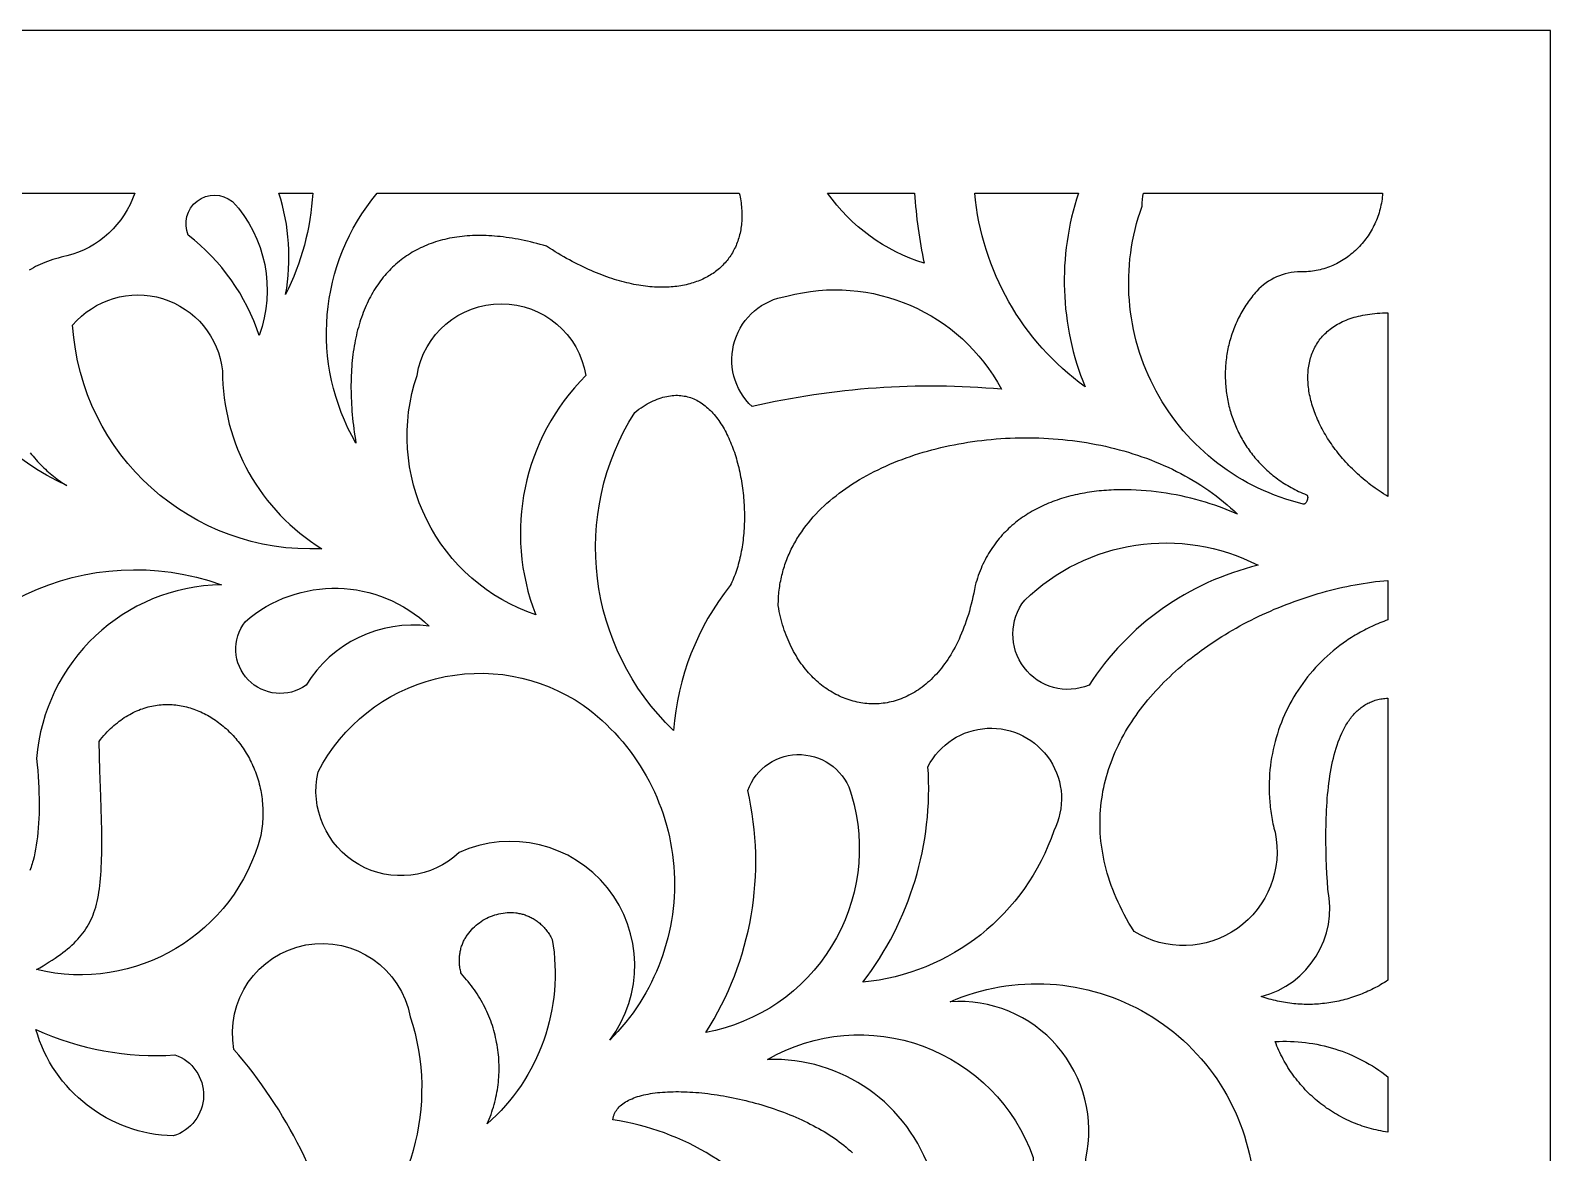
# Model space of a CAD drawing. Extents: x -400 to 400, y -1000 to 1000.
# Drawn here: x -67.2 to 400, y 655.1 to 1000 of the extents above; entities that cross this region are included whole.
import ezdxf

# ---------------------------------------------------------------- set-up
doc = ezdxf.new("R2010")
doc.units = 0
doc.layers.add('LAYER_1', color=18, linetype='CONTINUOUS')

msp = doc.modelspace()

# ---------------------------------------------------------------- linework, layer by layer
at = {"layer": 'LAYER_1'}
for points in [[(-400, -1000), (400, -1000), (400, 1000), (-400, 1000)], [(349.99, 856.78), (349.32, 857.19), (348.65, 857.61), (347.98, 858.04), (347.33, 858.47), (346.69, 858.91), (346.05, 859.36), (345.42, 859.82), (344.8, 860.28), (344.19, 860.75), (343.59, 861.22), (342.99, 861.7), (342.41, 862.19), (341.83, 862.68), (341.26, 863.18), (340.7, 863.68), (340.15, 864.19), (339.61, 864.71), (339.08, 865.22), (338.56, 865.75), (338.04, 866.28), (337.54, 866.81), (337.04, 867.34), (336.56, 867.88), (336.08, 868.43), (335.61, 868.98), (335.16, 869.53), (334.71, 870.08), (334.27, 870.64), (333.84, 871.2), (333.43, 871.77), (333.02, 872.34), (332.62, 872.91), (332.23, 873.48), (331.85, 874.05), (331.49, 874.63), (331.13, 875.2), (330.78, 875.78), (330.44, 876.36), (330.11, 876.95), (329.8, 877.53), (329.49, 878.11), (329.2, 878.7), (328.91, 879.29), (328.64, 879.87), (328.37, 880.46), (328.12, 881.05), (327.88, 881.63), (327.65, 882.22), (327.43, 882.8), (327.22, 883.39), (327.02, 883.97), (326.84, 884.56), (326.66, 885.14), (326.5, 885.72), (326.34, 886.3), (326.2, 886.88), (326.07, 887.46), (325.95, 888.03), (325.85, 888.6), (325.75, 889.17), (325.67, 889.74), (325.6, 890.31), (325.54, 890.87), (325.49, 891.43), (325.45, 891.98), (325.43, 892.54), (325.42, 893.09), (325.42, 893.63), (325.43, 894.17), (325.46, 894.71), (325.49, 895.25), (325.54, 895.77), (325.6, 896.3), (325.68, 896.82), (325.77, 897.34), (325.87, 897.85), (325.98, 898.35), (326.1, 898.85), (326.24, 899.34), (326.39, 899.83), (326.56, 900.32), (326.73, 900.79), (326.92, 901.26), (327.13, 901.73), (327.34, 902.18), (327.57, 902.63), (327.82, 903.08), (328.07, 903.51), (328.34, 903.94), (328.63, 904.37), (328.92, 904.78), (329.23, 905.19), (329.56, 905.59), (329.89, 905.98), (330.25, 906.36), (330.61, 906.73), (330.99, 907.1), (331.38, 907.45), (331.79, 907.8), (332.21, 908.14), (332.65, 908.47), (333.1, 908.79), (333.56, 909.1), (334.04, 909.4), (334.54, 909.69), (335.04, 909.97), (335.56, 910.24), (336.1, 910.5), (336.65, 910.74), (337.22, 910.98), (337.8, 911.21), (338.4, 911.42), (339.01, 911.63), (339.63, 911.82), (340.27, 912), (340.93, 912.17), (341.6, 912.32), (342.28, 912.47), (342.99, 912.6), (343.7, 912.72), (344.43, 912.83), (345.18, 912.92), (345.95, 913), (346.72, 913.07), (347.52, 913.12), (348.33, 913.16), (349.15, 913.19), (350, 913.2)], [(162.67, 823.21), (162.67, 823.82), (162.69, 824.42), (162.71, 825.02), (162.74, 825.62), (162.78, 826.21), (162.83, 826.8), (162.88, 827.39), (162.95, 827.97), (163.02, 828.55), (163.1, 829.13), (163.19, 829.71), (163.29, 830.28), (163.4, 830.85), (163.51, 831.42), (163.64, 831.98), (163.77, 832.54), (163.91, 833.09), (164.06, 833.65), (164.21, 834.2), (164.37, 834.74), (164.55, 835.29), (164.72, 835.83), (164.91, 836.36), (165.11, 836.9), (165.31, 837.43), (165.52, 837.96), (165.73, 838.48), (165.96, 839), (166.19, 839.52), (166.43, 840.03), (166.67, 840.54), (166.93, 841.05), (167.19, 841.55), (167.46, 842.06), (167.73, 842.55), (168.01, 843.05), (168.3, 843.54), (168.6, 844.02), (168.9, 844.51), (169.21, 844.99), (169.85, 845.94), (170.51, 846.87), (171.21, 847.8), (171.92, 848.71), (172.67, 849.6), (173.43, 850.48), (174.23, 851.35), (175.04, 852.2), (175.88, 853.04), (176.74, 853.86), (177.63, 854.67), (178.54, 855.46), (179.47, 856.24), (180.42, 857.01), (181.39, 857.76), (182.38, 858.49), (183.39, 859.21), (184.42, 859.92), (185.47, 860.61), (186.54, 861.28), (187.63, 861.94), (188.74, 862.58), (189.86, 863.21), (191, 863.82), (192.16, 864.42), (193.33, 865), (194.52, 865.57), (195.73, 866.12), (196.95, 866.65), (198.18, 867.17), (199.43, 867.67), (200.69, 868.15), (201.97, 868.62), (203.25, 869.07), (204.55, 869.51), (205.87, 869.93), (207.19, 870.33), (208.52, 870.72), (209.87, 871.08), (211.23, 871.44), (212.59, 871.77), (213.96, 872.09), (215.35, 872.39), (216.74, 872.67), (218.14, 872.94), (219.55, 873.19), (220.96, 873.42), (222.38, 873.64), (223.81, 873.83), (225.25, 874.01), (226.68, 874.17), (228.13, 874.32), (229.58, 874.44), (231.03, 874.55), (232.49, 874.64), (233.95, 874.71), (235.41, 874.76), (236.88, 874.79), (238.34, 874.81), (239.81, 874.81), (241.28, 874.79), (242.75, 874.75), (244.22, 874.69), (245.69, 874.61), (247.17, 874.51), (248.63, 874.4), (250.1, 874.26), (251.57, 874.11), (253.03, 873.94), (254.49, 873.75), (255.95, 873.54), (257.41, 873.3), (258.86, 873.05), (260.3, 872.78), (261.74, 872.49), (263.18, 872.18), (264.61, 871.85), (266.03, 871.5), (267.45, 871.13), (268.86, 870.75), (270.26, 870.34), (271.66, 869.9), (273.04, 869.45), (274.42, 868.98), (275.79, 868.49), (277.15, 867.98), (278.5, 867.45), (279.84, 866.89), (281.17, 866.32), (282.48, 865.72), (283.79, 865.11), (285.08, 864.47), (286.36, 863.81), (287.63, 863.13), (288.88, 862.43), (290.12, 861.71), (291.34, 860.96), (292.55, 860.2), (293.75, 859.41), (294.93, 858.6), (296.09, 857.77), (297.24, 856.91), (298.37, 856.04), (299.48, 855.14), (300.58, 854.22), (301.65, 853.28), (302.71, 852.32), (303.75, 851.33), (302.4, 851.92), (301.02, 852.49), (299.63, 853.04), (298.22, 853.57), (296.8, 854.07), (295.36, 854.55), (293.9, 855.01), (292.43, 855.44), (290.95, 855.85), (289.46, 856.24), (287.96, 856.6), (286.45, 856.93), (284.93, 857.24), (283.4, 857.52), (281.87, 857.78), (280.34, 858.01), (278.8, 858.21), (277.26, 858.39), (275.72, 858.54), (274.18, 858.65), (272.64, 858.74), (271.1, 858.8), (269.57, 858.83), (268.8, 858.84), (268.04, 858.83), (267.27, 858.82), (266.51, 858.8), (265.75, 858.78), (264.99, 858.74), (264.24, 858.7), (263.48, 858.65), (262.73, 858.59), (261.98, 858.52), (261.24, 858.45), (260.49, 858.37), (259.75, 858.28), (259.01, 858.18), (258.28, 858.07), (257.54, 857.96), (256.81, 857.83), (256.09, 857.7), (255.37, 857.56), (254.65, 857.41), (253.93, 857.25), (253.22, 857.09), (252.52, 856.91), (251.82, 856.73), (251.12, 856.53), (250.43, 856.33), (249.74, 856.12), (249.06, 855.9), (248.38, 855.67), (247.7, 855.44), (247.04, 855.19), (246.37, 854.94), (245.72, 854.67), (245.07, 854.4), (244.42, 854.11), (243.78, 853.82), (243.15, 853.52), (242.52, 853.21), (241.9, 852.89), (241.29, 852.56), (240.68, 852.22), (240.08, 851.87), (239.48, 851.51), (238.9, 851.14), (238.32, 850.76), (237.74, 850.37), (237.18, 849.98), (236.62, 849.57), (236.07, 849.15), (235.53, 848.72), (235, 848.28), (234.47, 847.83), (233.96, 847.38), (233.45, 846.91), (232.95, 846.43), (232.46, 845.94), (231.97, 845.44), (231.5, 844.93), (231.04, 844.41), (230.58, 843.87), (230.14, 843.33), (229.7, 842.78), (229.27, 842.22), (228.86, 841.64), (228.45, 841.06), (228.05, 840.46), (227.67, 839.85), (227.29, 839.24), (226.93, 838.61), (226.57, 837.97), (226.23, 837.32), (225.9, 836.65), (225.57, 835.98), (225.26, 835.3), (224.96, 834.6), (224.68, 833.89), (224.4, 833.17), (224.14, 832.44), (223.88, 831.7), (223.64, 830.95), (223.42, 830.18), (223.2, 829.41), (222.98, 828.22), (222.74, 827.06), (222.49, 825.92), (222.23, 824.8), (221.96, 823.7), (221.68, 822.62), (221.38, 821.56), (221.07, 820.53), (220.75, 819.51), (220.42, 818.51), (220.08, 817.54), (219.72, 816.58), (219.36, 815.65), (218.98, 814.73), (218.6, 813.84), (218.21, 812.96), (217.8, 812.11), (217.39, 811.27), (216.97, 810.46), (216.53, 809.66), (216.09, 808.89), (215.64, 808.13), (215.19, 807.39), (214.72, 806.68), (214.24, 805.98), (213.76, 805.3), (213.27, 804.64), (212.78, 804), (212.27, 803.38), (211.76, 802.77), (211.24, 802.19), (210.72, 801.63), (210.19, 801.08), (209.65, 800.55), (209.11, 800.04), (208.56, 799.55), (208.01, 799.08), (207.45, 798.63), (206.88, 798.19), (206.31, 797.78), (205.74, 797.38), (205.16, 797), (204.58, 796.63), (203.99, 796.29), (203.41, 795.96), (202.81, 795.65), (202.22, 795.36), (201.62, 795.08), (201.01, 794.83), (200.41, 794.59), (199.8, 794.37), (199.19, 794.16), (198.58, 793.97), (197.97, 793.8), (197.35, 793.65), (196.73, 793.51), (196.12, 793.39), (195.5, 793.29), (194.88, 793.2), (194.26, 793.13), (193.64, 793.08), (193.02, 793.04), (192.4, 793.02), (191.78, 793.02), (191.16, 793.03), (190.54, 793.06), (189.92, 793.1), (189.31, 793.16), (188.69, 793.24), (188.08, 793.33), (187.47, 793.44), (186.86, 793.57), (186.25, 793.71), (185.65, 793.86), (185.05, 794.03), (184.45, 794.22), (183.85, 794.42), (183.26, 794.64), (182.67, 794.87), (182.09, 795.11), (181.5, 795.38), (180.93, 795.65), (180.36, 795.94), (179.79, 796.25), (179.22, 796.57), (178.67, 796.91), (178.11, 797.26), (177.57, 797.62), (177.03, 798), (176.49, 798.4), (175.96, 798.8), (175.44, 799.23), (174.92, 799.66), (174.41, 800.11), (173.91, 800.58), (173.42, 801.06), (172.93, 801.55), (172.45, 802.05), (171.98, 802.57), (171.51, 803.1), (171.06, 803.65), (170.61, 804.21), (170.17, 804.78), (169.74, 805.37), (169.32, 805.97), (168.91, 806.58), (168.51, 807.21), (168.12, 807.84), (167.73, 808.5), (167.36, 809.16), (167, 809.84), (166.65, 810.53), (166.31, 811.23), (165.98, 811.94), (165.66, 812.67), (165.36, 813.41), (165.07, 814.16), (164.78, 814.92), (164.51, 815.7), (164.26, 816.49), (164.01, 817.29), (163.78, 818.1), (163.56, 818.92), (163.35, 819.75), (163.16, 820.6), (162.98, 821.46), (162.82, 822.33)], [(315.37, 689.25), (316.55, 689.31), (317.72, 689.34), (318.89, 689.34), (320.06, 689.31), (321.22, 689.26), (322.38, 689.18), (323.54, 689.08), (324.69, 688.95), (325.84, 688.8), (326.98, 688.61), (328.12, 688.41), (329.25, 688.17), (330.38, 687.92), (331.5, 687.63), (332.61, 687.33), (333.71, 686.99), (334.81, 686.64), (335.9, 686.25), (336.97, 685.85), (338.04, 685.42), (339.1, 684.96), (340.15, 684.48), (341.19, 683.98), (342.22, 683.46), (343.24, 682.91), (344.24, 682.33), (345.23, 681.74), (346.21, 681.12), (347.18, 680.48), (348.13, 679.81), (349.07, 679.12), (350, 678.42), (349.99, 661.42), (349.26, 661.53), (348.53, 661.65), (347.8, 661.78), (347.07, 661.93), (346.35, 662.09), (345.64, 662.26), (344.92, 662.44), (344.22, 662.63), (343.51, 662.84), (342.81, 663.06), (342.12, 663.28), (341.43, 663.52), (340.75, 663.78), (340.07, 664.04), (339.39, 664.31), (338.73, 664.6), (338.06, 664.89), (337.41, 665.2), (336.76, 665.51), (336.11, 665.84), (335.47, 666.18), (334.84, 666.52), (334.21, 666.88), (333.59, 667.25), (332.98, 667.63), (332.37, 668.02), (331.77, 668.42), (331.17, 668.82), (330.59, 669.24), (330.01, 669.67), (329.43, 670.11), (328.87, 670.55), (328.31, 671.01), (327.76, 671.47), (327.22, 671.95), (326.68, 672.43), (326.15, 672.92), (325.64, 673.43), (325.13, 673.94), (324.62, 674.45), (324.13, 674.98), (323.64, 675.52), (323.17, 676.06), (322.7, 676.61), (322.24, 677.17), (321.79, 677.74), (321.35, 678.32), (320.92, 678.9), (320.49, 679.49), (320.08, 680.09), (319.68, 680.7), (319.29, 681.32), (318.9, 681.94), (318.53, 682.57), (318.17, 683.21), (317.81, 683.85), (317.47, 684.5), (317.14, 685.16), (316.82, 685.83), (316.51, 686.5), (316.21, 687.18), (315.92, 687.86), (315.64, 688.55)]]:
    msp.add_lwpolyline(points, close=True, dxfattribs=at)
for points in [[(-67.23, 870.21), (-66.78, 869.67), (-66.33, 869.12), (-65.88, 868.59), (-65.42, 868.07), (-64.96, 867.56), (-64.49, 867.05), (-64.02, 866.56), (-63.54, 866.07), (-63.06, 865.6), (-62.57, 865.13), (-62.09, 864.68), (-61.59, 864.24), (-61.1, 863.81), (-60.6, 863.38), (-60.09, 862.97), (-59.59, 862.58), (-59.08, 862.19), (-58.56, 861.82), (-58.05, 861.45), (-57.53, 861.1), (-57.01, 860.77), (-56.49, 860.44), (-55.96, 860.13, -0.346441), (-101.96, 950), (-35.11, 950, -0.253346), (-55.96, 930.68), (-56.87, 930.48), (-57.76, 930.27), (-58.63, 930.04), (-59.48, 929.81), (-60.31, 929.55), (-61.12, 929.28), (-61.91, 929), (-62.68, 928.71), (-63.43, 928.4), (-64.16, 928.07), (-64.88, 927.74), (-65.57, 927.39), (-66.24, 927.03), (-66.9, 926.66), (-67.54, 926.27)], [(-108.88, 782.3, -0.414061), (-8.46, 829.62, 0.387), (-65.26, 776.19), (-65.08, 774.33), (-64.92, 772.51), (-64.79, 770.73), (-64.68, 768.98), (-64.59, 767.27), (-64.53, 765.6), (-64.49, 763.96), (-64.47, 762.36), (-64.48, 760.8), (-64.51, 759.27), (-64.56, 757.79), (-64.64, 756.34), (-64.74, 754.92), (-64.86, 753.54), (-65, 752.2), (-65.17, 750.9), (-65.36, 749.63), (-65.57, 748.4), (-65.8, 747.21), (-66.05, 746.05), (-66.33, 744.93), (-66.48, 744.39), (-66.63, 743.85), (-66.79, 743.32), (-66.95, 742.8), (-67.12, 742.29), (-67.29, 741.79)], [(165.72, 631.79, 0.206923), (111.84, 665.18), (111.87, 665.41), (111.91, 665.63), (111.95, 665.86), (112, 666.08), (112.06, 666.29), (112.13, 666.51), (112.2, 666.72), (112.28, 666.92), (112.37, 667.13), (112.46, 667.33), (112.56, 667.53), (112.67, 667.72), (112.91, 668.1), (113.17, 668.47), (113.46, 668.82), (113.78, 669.16), (114.12, 669.49), (114.49, 669.81), (114.88, 670.11), (115.3, 670.41), (115.74, 670.69), (116.2, 670.95), (116.68, 671.21), (117.19, 671.45), (117.72, 671.69), (118.26, 671.91), (118.83, 672.11), (119.42, 672.31), (120.03, 672.49), (120.66, 672.66), (121.3, 672.82), (121.97, 672.97), (122.65, 673.11), (123.35, 673.23), (124.06, 673.35), (124.79, 673.45), (125.54, 673.54), (126.3, 673.62), (127.07, 673.69), (127.86, 673.74), (128.67, 673.79), (129.48, 673.82), (130.31, 673.84), (131.15, 673.85), (132.01, 673.85), (132.87, 673.84), (133.74, 673.82), (134.63, 673.78), (135.52, 673.74), (136.42, 673.68), (137.33, 673.62), (138.25, 673.54), (139.18, 673.45), (140.11, 673.35), (141.05, 673.24), (142, 673.12), (142.95, 672.99), (143.91, 672.85), (144.87, 672.7), (145.84, 672.54), (146.8, 672.36), (147.78, 672.18), (148.75, 671.98), (149.73, 671.78), (150.71, 671.57), (151.69, 671.34), (152.67, 671.11), (153.65, 670.86), (154.63, 670.6), (155.61, 670.34), (156.58, 670.06), (157.56, 669.78), (158.53, 669.48), (159.5, 669.18), (160.47, 668.86), (161.43, 668.54), (162.39, 668.2), (163.35, 667.86), (164.3, 667.5), (165.24, 667.14), (166.18, 666.77), (167.11, 666.38), (168.03, 665.99), (168.94, 665.59), (169.85, 665.18), (170.75, 664.76), (171.63, 664.33), (172.51, 663.89), (173.38, 663.44), (174.24, 662.98), (175.08, 662.52), (175.92, 662.04), (176.74, 661.56), (177.55, 661.06), (178.34, 660.56), (179.13, 660.05), (179.89, 659.53), (180.65, 659), (181.38, 658.46), (182.1, 657.91), (182.81, 657.36), (183.5, 656.79), (184.17, 656.22), (184.82, 655.64), (185.46, 655.05)]]:
    msp.add_lwpolyline(points, format="xyb", dxfattribs=at)
for points in [[(-18.64, 937.09, -0.781173), (-5.1, 947.46, -0.282051), (3.14, 906.28, 0.148755)], [(11.27, 918.85, 0.121448), (9.23, 950), (19.58, 950, -0.102683)], [(91.46, 933.66), (90.46, 933.96), (89.47, 934.24), (88.48, 934.5), (87.51, 934.75), (86.54, 934.99), (85.58, 935.22), (84.62, 935.43), (83.67, 935.62), (82.73, 935.81), (81.8, 935.98), (80.87, 936.13), (79.95, 936.27), (79.04, 936.4), (78.14, 936.52), (77.24, 936.62), (76.35, 936.71), (75.47, 936.79), (74.59, 936.85), (73.73, 936.9), (72.87, 936.94), (72.01, 936.96), (71.17, 936.97), (70.33, 936.97), (69.51, 936.95), (68.69, 936.92), (67.87, 936.88), (67.07, 936.83), (66.27, 936.76), (65.48, 936.68), (64.7, 936.59), (63.93, 936.49), (63.16, 936.37), (62.4, 936.24), (61.66, 936.1), (60.91, 935.94), (60.18, 935.77), (59.46, 935.59), (58.74, 935.4), (58.03, 935.2), (57.33, 934.98), (56.64, 934.75), (55.96, 934.51), (55.29, 934.26), (54.62, 933.99), (53.96, 933.72), (53.32, 933.43), (52.68, 933.13), (52.04, 932.81), (51.42, 932.49), (50.81, 932.15), (50.2, 931.8), (49.61, 931.44), (49.02, 931.07), (48.44, 930.69), (47.87, 930.29), (47.31, 929.89), (46.76, 929.47), (46.22, 929.04), (45.68, 928.6), (45.16, 928.15), (44.64, 927.68), (44.14, 927.21), (43.64, 926.72), (43.15, 926.23), (42.67, 925.72), (42.2, 925.2), (41.74, 924.67), (41.29, 924.13), (40.85, 923.57), (40.42, 923.01), (40, 922.44), (39.59, 921.85), (39.18, 921.26), (38.79, 920.65), (38.41, 920.03), (38.03, 919.4), (37.67, 918.76), (37.32, 918.12), (36.97, 917.46), (36.64, 916.79), (36.31, 916.11), (36, 915.41), (35.69, 914.71), (35.4, 914), (35.11, 913.28), (34.84, 912.55), (34.57, 911.8), (34.32, 911.05), (34.07, 910.29), (33.84, 909.52), (33.62, 908.73), (33.4, 907.94), (33.2, 907.14), (33.01, 906.33), (32.82, 905.5), (32.65, 904.67), (32.49, 903.83), (32.34, 902.98), (32.2, 902.12), (32.07, 901.25), (31.95, 900.37), (31.84, 899.48), (31.74, 898.58), (31.66, 897.67), (31.58, 896.75), (31.51, 895.82), (31.46, 894.89), (31.41, 893.94), (31.38, 892.99), (31.36, 892.02), (31.35, 891.05), (31.35, 890.07), (31.36, 889.07), (31.38, 888.07), (31.42, 887.06), (31.46, 886.05), (31.52, 885.02), (31.58, 883.98), (31.66, 882.94), (31.75, 881.88), (31.85, 880.82), (31.97, 879.75), (32.09, 878.67), (32.23, 877.58), (32.37, 876.49), (32.53, 875.38), (32.7, 874.27), (32.88, 873.15, -0.31424), (39.4, 950), (150.67, 950), (150.8, 949.39), (150.92, 948.79), (151.03, 948.19), (151.13, 947.59), (151.21, 947), (151.29, 946.41), (151.35, 945.83), (151.4, 945.25), (151.44, 944.68), (151.46, 944.11), (151.48, 943.55), (151.48, 942.99), (151.47, 942.43), (151.46, 941.89), (151.43, 941.34), (151.38, 940.8), (151.33, 940.27), (151.27, 939.74), (151.19, 939.22), (151.11, 938.7), (151.01, 938.19), (150.91, 937.69), (150.79, 937.19), (150.66, 936.7), (150.52, 936.21), (150.37, 935.73), (150.22, 935.25), (150.05, 934.79), (149.87, 934.32), (149.67, 933.87), (149.47, 933.42), (149.26, 932.98), (149.04, 932.54), (148.81, 932.11), (148.57, 931.69), (148.32, 931.27), (148.06, 930.86), (147.79, 930.46), (147.51, 930.07), (147.22, 929.68), (146.92, 929.3), (146.61, 928.93), (146.3, 928.56), (145.97, 928.21), (145.63, 927.86), (145.29, 927.51), (144.93, 927.18), (144.57, 926.85), (144.19, 926.54), (143.81, 926.22), (143.42, 925.92), (143.02, 925.63), (142.61, 925.34), (142.19, 925.07), (141.77, 924.8), (141.33, 924.54), (140.89, 924.29), (140.44, 924.04), (139.98, 923.81), (139.51, 923.59), (139.03, 923.37), (138.55, 923.16), (138.05, 922.96), (137.55, 922.78), (137.04, 922.6), (136.52, 922.43), (136, 922.27), (135.47, 922.12), (134.92, 921.97), (134.37, 921.84), (133.82, 921.72), (133.25, 921.61), (132.68, 921.51), (132.1, 921.42), (131.52, 921.33), (130.92, 921.26), (130.32, 921.2), (129.71, 921.15), (129.1, 921.11), (128.47, 921.08), (127.84, 921.06), (127.21, 921.05), (126.56, 921.05), (125.91, 921.07), (125.26, 921.09), (124.59, 921.13), (123.92, 921.17), (123.24, 921.23), (122.56, 921.3), (121.87, 921.38), (121.17, 921.47), (120.47, 921.57), (119.76, 921.69), (119.04, 921.82), (118.32, 921.95), (117.59, 922.1), (116.86, 922.27), (116.12, 922.44), (115.37, 922.63), (114.62, 922.82), (113.87, 923.04), (113.1, 923.26), (112.33, 923.49), (111.56, 923.74), (110.78, 924), (109.99, 924.28), (109.2, 924.56), (108.41, 924.86), (107.6, 925.17), (106.8, 925.5), (105.99, 925.83), (105.17, 926.19), (104.35, 926.55), (103.52, 926.93), (102.69, 927.32), (101.85, 927.72), (101.01, 928.14), (100.16, 928.57), (99.31, 929.02), (98.46, 929.48), (97.6, 929.95), (96.73, 930.44), (95.86, 930.94), (94.99, 931.46), (94.11, 931.99), (93.23, 932.53), (92.35, 933.09)], [(207.48, 928.43, -0.163767), (177.78, 950), (204.54, 950, 0.035382)], [(256.92, 890.49, -0.216358), (223.05, 950), (254.89, 950, 0.178486)], [(323.14, 925.82, 0.205596), (309.7, 919.88), (309.3, 919.42), (308.9, 918.95), (308.52, 918.48), (308.14, 918.01), (307.77, 917.53), (307.41, 917.04), (307.06, 916.55), (306.72, 916.06), (306.39, 915.56), (306.06, 915.06), (305.75, 914.56), (305.44, 914.05), (305.14, 913.54), (304.85, 913.02), (304.57, 912.5), (304.3, 911.98), (304.03, 911.46), (303.78, 910.93), (303.53, 910.4), (303.29, 909.87), (303.06, 909.33), (302.84, 908.79), (302.63, 908.25), (302.42, 907.7), (302.22, 907.16), (302.04, 906.61), (301.86, 906.06), (301.69, 905.51), (301.52, 904.95), (301.37, 904.4), (301.22, 903.84), (301.09, 903.28), (300.96, 902.72), (300.84, 902.15), (300.72, 901.59), (300.62, 901.02), (300.53, 900.46), (300.44, 899.89), (300.36, 899.32), (300.29, 898.75), (300.23, 898.18), (300.17, 897.61), (300.12, 897.04), (300.09, 896.47), (300.06, 895.9), (300.04, 895.32), (300.02, 894.75), (300.02, 894.18), (300.02, 893.61), (300.03, 893.03), (300.05, 892.46), (300.08, 891.89), (300.11, 891.32), (300.16, 890.75), (300.21, 890.18), (300.27, 889.61), (300.34, 889.04), (300.41, 888.48), (300.5, 887.91), (300.59, 887.35), (300.69, 886.78), (300.8, 886.22), (300.91, 885.66), (301.04, 885.1), (301.17, 884.55), (301.31, 883.99), (301.46, 883.44), (301.61, 882.89), (301.78, 882.34), (301.95, 881.79), (302.13, 881.24), (302.31, 880.7), (302.51, 880.16), (302.71, 879.62), (302.92, 879.09), (303.14, 878.56), (303.37, 878.03), (303.6, 877.5), (303.84, 876.98), (304.09, 876.46), (304.35, 875.95), (304.62, 875.43), (304.89, 874.92), (305.17, 874.42), (305.46, 873.92), (305.75, 873.42), (306.06, 872.92), (306.37, 872.43), (306.69, 871.95), (307.02, 871.47), (307.35, 870.99), (307.69, 870.51), (308.04, 870.05), (308.4, 869.58), (308.76, 869.12), (309.13, 868.67), (309.51, 868.22), (309.9, 867.78), (310.3, 867.34), (310.7, 866.9), (311.11, 866.47), (311.53, 866.05), (311.95, 865.63), (312.38, 865.22), (312.82, 864.81), (313.27, 864.41), (313.72, 864.02), (314.19, 863.63), (314.66, 863.25), (315.13, 862.87), (315.62, 862.5), (316.11, 862.14), (316.61, 861.78), (317.11, 861.43), (317.63, 861.09), (318.15, 860.75), (318.67, 860.42), (319.21, 860.1), (319.75, 859.78), (320.3, 859.48), (320.86, 859.18), (321.42, 858.88), (321.99, 858.6), (322.57, 858.32), (323.16, 858.05), (323.75, 857.78), (324.35, 857.53), (324.96, 857.28), (325.04, 857.24), (325.11, 857.19), (325.17, 857.12), (325.23, 857.04), (325.27, 856.96), (325.3, 856.86), (325.33, 856.76), (325.34, 856.65), (325.35, 856.53), (325.35, 856.41), (325.33, 856.15), (325.28, 855.89), (325.2, 855.63), (325.1, 855.37), (324.98, 855.13), (324.85, 854.91), (324.78, 854.81), (324.7, 854.72), (324.62, 854.64), (324.54, 854.57), (324.45, 854.51), (324.37, 854.46), (324.28, 854.43), (324.19, 854.41), (324.1, 854.41), (324.01, 854.42, -0.446644), (274.44, 945.94), (274.51, 946.97), (274.61, 948), (274.74, 949.01), (274.88, 950), (348.36, 950), (348.32, 949.38), (348.26, 948.76), (348.19, 948.15), (348.1, 947.53), (348, 946.93), (347.88, 946.32), (347.75, 945.72), (347.61, 945.13), (347.45, 944.54), (347.28, 943.95), (347.09, 943.37), (346.89, 942.8), (346.68, 942.23), (346.46, 941.67), (346.22, 941.11), (345.97, 940.56), (345.71, 940.01), (345.43, 939.48), (345.15, 938.94), (344.85, 938.42), (344.54, 937.9), (344.22, 937.39), (343.89, 936.89), (343.55, 936.4), (343.2, 935.91), (342.83, 935.44), (342.46, 934.97), (342.08, 934.51), (341.68, 934.06), (341.28, 933.62), (340.86, 933.19), (340.44, 932.77), (340.01, 932.36), (339.57, 931.96), (339.12, 931.57), (338.66, 931.19), (338.2, 930.82), (337.72, 930.46), (337.24, 930.12), (336.75, 929.78), (336.25, 929.46), (335.75, 929.15), (335.23, 928.85), (334.72, 928.56), (334.19, 928.29), (333.66, 928.03), (333.12, 927.78), (332.57, 927.55), (332.02, 927.33), (331.46, 927.12), (330.9, 926.93), (330.33, 926.75), (329.75, 926.59), (329.18, 926.44), (328.59, 926.31), (328, 926.19), (327.41, 926.09), (326.81, 926), (326.21, 925.93), (325.6, 925.87), (324.99, 925.83), (324.38, 925.81), (323.76, 925.81)], [(-54.19, 909.37, -0.660834), (-8.13, 895.33, 0.261269), (22.41, 840.7, -0.409031)], [(51.64, 893.9, -0.852941), (103.5, 893.9, 0.298118), (88.12, 820.43, -0.415063)], [(165.27, 918.31, -0.348765), (231.23, 889.71, 0.079218), (154.59, 884.37, -0.626307)], [(118.53, 882.58), (119.19, 883.08), (119.84, 883.56), (120.49, 884), (121.13, 884.42), (121.77, 884.82), (122.4, 885.19), (123.02, 885.53), (123.64, 885.85), (124.25, 886.14), (124.86, 886.41), (125.46, 886.66), (126.05, 886.88), (126.64, 887.08), (127.23, 887.25), (127.8, 887.4), (128.38, 887.53), (128.94, 887.64), (129.5, 887.73), (130.05, 887.79), (130.6, 887.83), (131.14, 887.85), (131.68, 887.85), (132.2, 887.83), (132.73, 887.79), (133.24, 887.73), (133.75, 887.64), (134.26, 887.54), (134.75, 887.42), (135.25, 887.29), (135.73, 887.13), (136.21, 886.95), (136.68, 886.76), (137.15, 886.55), (137.6, 886.32), (138.06, 886.08), (138.5, 885.81), (138.94, 885.53), (139.37, 885.24), (139.8, 884.93), (140.22, 884.6), (140.63, 884.26), (141.04, 883.91), (141.44, 883.53), (141.83, 883.15), (142.22, 882.75), (142.6, 882.33), (142.97, 881.91), (143.33, 881.47), (143.69, 881.01), (144.04, 880.55), (144.39, 880.07), (144.73, 879.58), (145.06, 879.08), (145.38, 878.56), (145.7, 878.04), (146.01, 877.5), (146.31, 876.96), (146.6, 876.4), (146.89, 875.83), (147.17, 875.26), (147.45, 874.67), (147.71, 874.08), (147.97, 873.47), (148.22, 872.86), (148.47, 872.24), (148.71, 871.61), (148.93, 870.97), (149.16, 870.33), (149.37, 869.68), (149.58, 869.02), (149.78, 868.36), (149.97, 867.69), (150.16, 867.01), (150.33, 866.33), (150.5, 865.65), (150.66, 864.95), (150.82, 864.26), (150.97, 863.56), (151.1, 862.85), (151.24, 862.14), (151.36, 861.43), (151.47, 860.71), (151.58, 859.99), (151.68, 859.27), (151.77, 858.55), (151.86, 857.82), (151.93, 857.1), (152, 856.37), (152.06, 855.64), (152.11, 854.91), (152.16, 854.17), (152.19, 853.44), (152.22, 852.71), (152.24, 851.98), (152.25, 851.25), (152.26, 850.52), (152.25, 849.79), (152.24, 849.06), (152.22, 848.33), (152.19, 847.61), (152.15, 846.89), (152.1, 846.17), (152.05, 845.45), (151.98, 844.74), (151.91, 844.03), (151.83, 843.33), (151.74, 842.63), (151.65, 841.93), (151.54, 841.24), (151.43, 840.55), (151.3, 839.87), (151.17, 839.19), (151.03, 838.52), (150.88, 837.86), (150.73, 837.2), (150.56, 836.55), (150.38, 835.9), (150.2, 835.27), (150.01, 834.64), (149.81, 834.02), (149.6, 833.4), (149.38, 832.8), (149.15, 832.2), (148.91, 831.62), (148.66, 831.04), (148.41, 830.47), (148.14, 829.91), (147.87, 829.37, 0.149515), (130.45, 784.87, -0.356061)], [(238.38, 824.88, -0.321414), (310.13, 835.62, 0.192137), (258.15, 798.77, -0.772016)], [(-1.2, 818.27, -0.387147), (55.41, 816.9, 0.297418), (17.54, 798.75, -0.862198)], [(350, 818.82), (349.37, 818.6), (348.75, 818.37), (348.13, 818.13), (347.52, 817.89), (346.91, 817.64), (346.3, 817.38), (345.7, 817.12), (345.11, 816.85), (344.52, 816.57), (343.93, 816.29), (343.35, 816), (342.77, 815.7), (342.2, 815.4), (341.63, 815.09), (341.07, 814.78), (340.51, 814.45), (339.96, 814.13), (339.41, 813.8), (338.86, 813.46), (338.32, 813.11), (337.79, 812.76), (337.26, 812.41), (336.22, 811.68), (335.19, 810.92), (334.19, 810.15), (333.21, 809.36), (332.24, 808.54), (331.3, 807.7), (330.38, 806.84), (329.49, 805.97), (328.61, 805.07), (327.76, 804.16), (326.92, 803.22), (326.11, 802.27), (325.33, 801.3), (324.56, 800.32), (323.82, 799.32), (323.11, 798.3), (322.41, 797.27), (321.74, 796.22), (321.1, 795.16), (320.48, 794.08), (319.88, 792.99), (319.31, 791.88), (318.76, 790.77), (318.24, 789.64), (317.75, 788.5), (317.28, 787.34), (316.84, 786.18), (316.42, 785.01), (316.03, 783.82), (315.67, 782.63), (315.33, 781.42), (315.02, 780.21), (314.74, 778.99), (314.49, 777.77), (314.27, 776.53), (314.07, 775.29), (313.9, 774.04), (313.76, 772.79), (313.65, 771.53), (313.57, 770.26), (313.52, 768.99), (313.51, 768.36), (313.5, 767.72), (313.5, 767.08), (313.51, 766.44), (313.53, 765.8), (313.55, 765.16), (313.58, 764.52), (313.62, 763.88), (313.67, 763.24), (313.72, 762.59), (313.78, 761.95), (313.85, 761.31), (313.93, 760.66), (314.02, 760.02), (314.11, 759.37), (314.21, 758.73), (314.32, 758.08), (314.44, 757.44), (314.56, 756.79), (314.69, 756.15), (314.84, 755.5), (314.98, 754.86), (315.14, 754.21), (315.31, 753.57, -0.661318), (271.99, 723.07), (271.19, 724.37), (270.42, 725.67), (269.69, 726.96), (268.99, 728.25), (268.32, 729.54), (267.69, 730.83), (267.09, 732.11), (266.52, 733.39), (265.99, 734.66), (265.48, 735.93), (265.01, 737.2), (264.57, 738.46), (264.16, 739.72), (263.78, 740.97), (263.44, 742.22), (263.12, 743.47), (262.83, 744.71), (262.57, 745.94), (262.35, 747.17), (262.15, 748.4), (261.98, 749.62), (261.83, 750.84), (261.72, 752.05), (261.63, 753.26), (261.58, 754.46), (261.54, 755.65), (261.54, 756.84), (261.56, 758.03), (261.61, 759.21), (261.69, 760.38), (261.79, 761.55), (261.92, 762.71), (262.07, 763.86), (262.25, 765.01), (262.45, 766.15), (262.68, 767.29), (262.93, 768.42), (263.2, 769.54), (263.5, 770.66), (263.83, 771.77), (264.17, 772.87), (264.54, 773.96), (264.93, 775.05), (265.34, 776.13), (265.78, 777.21), (266.23, 778.27), (266.71, 779.33), (267.21, 780.38), (267.73, 781.42), (268.27, 782.46), (268.83, 783.49), (269.41, 784.51), (270.01, 785.52), (270.63, 786.52), (271.27, 787.52), (271.93, 788.5), (272.6, 789.48), (273.3, 790.45), (274.01, 791.41), (274.74, 792.36), (275.48, 793.31), (276.25, 794.24), (277.03, 795.17), (277.83, 796.08), (278.64, 796.99), (279.47, 797.89), (280.31, 798.77), (281.17, 799.65), (282.05, 800.52), (282.94, 801.38), (283.84, 802.23), (284.76, 803.06), (285.69, 803.89), (286.64, 804.71), (287.6, 805.52), (288.57, 806.32), (289.56, 807.1), (290.55, 807.88), (291.56, 808.65), (292.59, 809.4), (293.62, 810.14), (294.66, 810.88), (295.72, 811.6), (296.79, 812.31), (297.86, 813.01), (298.95, 813.7), (300.05, 814.37), (301.15, 815.04), (302.27, 815.69), (303.39, 816.33), (304.53, 816.96), (305.67, 817.58), (306.82, 818.19), (307.98, 818.78), (309.14, 819.36), (310.32, 819.93), (311.5, 820.49), (312.68, 821.03), (313.88, 821.56), (315.08, 822.08), (316.28, 822.58), (317.49, 823.08), (318.71, 823.56), (319.93, 824.02), (321.16, 824.47), (322.39, 824.91), (323.62, 825.34), (324.86, 825.75), (326.1, 826.15), (327.35, 826.54), (328.59, 826.91), (329.85, 827.26), (331.1, 827.61), (332.35, 827.94), (333.61, 828.25), (334.87, 828.55), (336.13, 828.84), (337.39, 829.11), (338.65, 829.36), (339.92, 829.6), (341.18, 829.83), (342.44, 830.04), (343.7, 830.24), (344.96, 830.42), (346.22, 830.59), (347.48, 830.74), (348.74, 830.87), (350, 830.99)], [(21.24, 772.12, -0.451013), (102.74, 792.61, -0.461647), (110.85, 689.66, 0.777963), (64.61, 747.33, -0.740828)], [(350, 708.1), (349.46, 707.75), (348.92, 707.4), (348.38, 707.07), (347.83, 706.74), (347.27, 706.42), (346.72, 706.11), (346.16, 705.81), (345.59, 705.51), (345.02, 705.23), (344.45, 704.95), (343.88, 704.68), (343.3, 704.42), (342.72, 704.17), (342.13, 703.92), (341.54, 703.69), (340.95, 703.46), (340.36, 703.25), (339.76, 703.04), (339.16, 702.84), (338.56, 702.65), (337.96, 702.46), (337.35, 702.29), (336.75, 702.12), (336.13, 701.97), (335.52, 701.82), (334.91, 701.68), (334.29, 701.55), (333.67, 701.43), (333.05, 701.32), (332.43, 701.21), (331.81, 701.12), (331.19, 701.03), (330.56, 700.95), (329.93, 700.89), (329.31, 700.83), (328.68, 700.78), (328.05, 700.73), (327.42, 700.7), (326.79, 700.68), (326.16, 700.66), (325.52, 700.66), (324.89, 700.66), (324.26, 700.68), (323.63, 700.7), (322.99, 700.73), (322.36, 700.77), (321.73, 700.82), (321.1, 700.88), (320.46, 700.94), (319.83, 701.02), (319.2, 701.11), (318.57, 701.2), (317.94, 701.31), (317.31, 701.42), (316.68, 701.54), (316.05, 701.68), (315.43, 701.82), (314.8, 701.97), (314.18, 702.13), (313.56, 702.3), (312.94, 702.48), (312.32, 702.67), (311.7, 702.87), (311.08, 703.07, 0.40137), (331.55, 736.11), (331.4, 738.42), (331.28, 740.78), (331.16, 743.18), (331.07, 745.61), (331.01, 748.05), (330.97, 750.52), (330.96, 751.75), (330.96, 752.99), (330.97, 754.22), (330.99, 755.45), (331.01, 756.68), (331.05, 757.91), (331.1, 759.14), (331.15, 760.35), (331.22, 761.57), (331.3, 762.77), (331.39, 763.97), (331.49, 765.16), (331.61, 766.34), (331.73, 767.51), (331.88, 768.67), (332.03, 769.82), (332.2, 770.95), (332.38, 772.07), (332.58, 773.17), (332.79, 774.25), (333.02, 775.32), (333.26, 776.37), (333.53, 777.41), (333.8, 778.42), (334.1, 779.41), (334.41, 780.38), (334.74, 781.32), (335.09, 782.25), (335.46, 783.14), (335.84, 784.02), (336.25, 784.86), (336.46, 785.27), (336.68, 785.68), (336.9, 786.08), (337.12, 786.47), (337.35, 786.85), (337.59, 787.23), (337.83, 787.6), (338.08, 787.96), (338.33, 788.31), (338.59, 788.65), (338.85, 788.99), (339.12, 789.32), (339.39, 789.64), (339.67, 789.95), (339.96, 790.26), (340.25, 790.55), (340.55, 790.84), (340.85, 791.11), (341.16, 791.38), (341.47, 791.64), (341.79, 791.89), (342.12, 792.13), (342.45, 792.36), (342.79, 792.58), (343.14, 792.79), (343.49, 793), (343.85, 793.19), (344.21, 793.37), (344.58, 793.54), (344.96, 793.7), (345.34, 793.85), (345.73, 793.99), (346.13, 794.12), (346.53, 794.24), (346.94, 794.35), (347.36, 794.45), (347.78, 794.53), (348.21, 794.61), (348.65, 794.67), (349.09, 794.72), (349.54, 794.76), (350, 794.79)], [(-46.08, 781.5), (-45.59, 782.12), (-45.1, 782.71), (-44.6, 783.29), (-44.09, 783.84), (-43.59, 784.38), (-43.07, 784.9), (-42.56, 785.41), (-42.04, 785.89), (-41.51, 786.36), (-40.99, 786.81), (-40.45, 787.24), (-39.92, 787.66), (-39.38, 788.06), (-38.84, 788.44), (-38.3, 788.81), (-37.75, 789.15), (-37.2, 789.49), (-36.65, 789.8), (-36.09, 790.1), (-35.54, 790.38), (-34.98, 790.65), (-34.42, 790.9), (-33.85, 791.13), (-33.29, 791.35), (-32.72, 791.55), (-32.16, 791.74), (-31.59, 791.91), (-31.02, 792.07), (-30.45, 792.21), (-29.88, 792.34), (-29.31, 792.45), (-28.74, 792.55), (-28.17, 792.63), (-27.6, 792.7), (-27.03, 792.75), (-26.46, 792.79), (-25.89, 792.82), (-25.32, 792.83), (-24.75, 792.83), (-24.19, 792.81), (-23.62, 792.78), (-23.06, 792.74), (-22.49, 792.68), (-21.93, 792.61), (-21.37, 792.53), (-20.81, 792.43), (-20.26, 792.32), (-19.7, 792.2), (-19.15, 792.07), (-18.6, 791.92), (-18.05, 791.76), (-17.51, 791.59), (-16.97, 791.41), (-16.43, 791.21), (-15.9, 791.01), (-15.37, 790.79), (-14.84, 790.56), (-14.32, 790.32), (-13.8, 790.06), (-13.28, 789.8), (-12.77, 789.52), (-12.26, 789.24), (-11.76, 788.94), (-11.26, 788.63), (-10.77, 788.32), (-10.28, 787.99), (-9.8, 787.65), (-9.32, 787.3), (-8.85, 786.94), (-8.39, 786.57), (-7.93, 786.19), (-7.47, 785.8), (-7.02, 785.41), (-6.58, 785), (-6.15, 784.58), (-5.72, 784.16), (-5.3, 783.72), (-4.88, 783.28), (-4.47, 782.83), (-4.07, 782.36), (-3.68, 781.89), (-3.29, 781.42), (-2.91, 780.93), (-2.54, 780.44), (-2.18, 779.93), (-1.83, 779.42), (-1.48, 778.9), (-1.14, 778.38), (-0.81, 777.84), (-0.49, 777.3), (-0.18, 776.76), (0.12, 776.2), (0.41, 775.64), (0.7, 775.07), (0.97, 774.49), (1.24, 773.91), (1.49, 773.32), (1.74, 772.73), (1.97, 772.12), (2.2, 771.52), (2.41, 770.9), (2.61, 770.28), (2.8, 769.66), (2.99, 769.03), (3.16, 768.39), (3.31, 767.75), (3.46, 767.1), (3.6, 766.45), (3.72, 765.79), (3.83, 765.13), (3.93, 764.46), (4.02, 763.79), (4.1, 763.12), (4.16, 762.44), (4.21, 761.75), (4.25, 761.06), (4.27, 760.37), (4.29, 759.67), (4.28, 758.97), (4.27, 758.27), (4.24, 757.56), (4.2, 756.85), (4.14, 756.14), (4.07, 755.42), (3.99, 754.7), (3.89, 753.98), (3.77, 753.25), (3.64, 752.52, -0.407931), (-65.3, 711.34), (-64.26, 711.95), (-63.26, 712.54), (-62.29, 713.13), (-61.36, 713.71), (-60.46, 714.29), (-59.6, 714.86), (-58.76, 715.44), (-57.96, 716.01), (-57.18, 716.58), (-56.44, 717.15), (-55.73, 717.72), (-55.04, 718.3), (-54.39, 718.88), (-53.76, 719.47), (-53.16, 720.06), (-52.59, 720.67), (-52.04, 721.28), (-51.52, 721.9), (-51.03, 722.53), (-50.56, 723.18), (-50.11, 723.84), (-49.69, 724.51), (-49.29, 725.2), (-48.92, 725.91), (-48.56, 726.64), (-48.23, 727.38), (-47.92, 728.15), (-47.63, 728.94), (-47.35, 729.75), (-47.1, 730.58), (-46.87, 731.44), (-46.65, 732.33), (-46.45, 733.25), (-46.27, 734.19), (-46.11, 735.16), (-45.96, 736.16), (-45.83, 737.2), (-45.71, 738.27), (-45.61, 739.37), (-45.52, 740.51), (-45.44, 741.69), (-45.38, 742.9), (-45.33, 744.15), (-45.29, 745.45), (-45.26, 746.78), (-45.24, 748.16), (-45.23, 749.58), (-45.23, 751.04), (-45.24, 752.55), (-45.26, 754.11), (-45.32, 757.37), (-45.4, 760.83), (-45.51, 764.51), (-45.78, 772.53)], [(208.67, 773.7, -1), (247.34, 754.03, -0.295485), (188.68, 707.48, 0.18204)], [(153.27, 766.4, -0.735438), (185.2, 764.97, -0.445899), (140.4, 692.05, 0.201317)], [(65.27, 710.02), (65.16, 710.4), (65.07, 710.78), (64.98, 711.16), (64.91, 711.54), (64.84, 711.92), (64.79, 712.29), (64.74, 712.66), (64.71, 713.03), (64.68, 713.4), (64.67, 713.76), (64.66, 714.12), (64.66, 714.48), (64.67, 714.83), (64.69, 715.19), (64.72, 715.54), (64.76, 715.88), (64.81, 716.22), (64.86, 716.56), (64.93, 716.9), (65, 717.23), (65.08, 717.56), (65.16, 717.89), (65.26, 718.21), (65.36, 718.53), (65.47, 718.84), (65.59, 719.16), (65.71, 719.46), (65.84, 719.77), (65.98, 720.07), (66.13, 720.37), (66.28, 720.66), (66.44, 720.95), (66.61, 721.23), (66.78, 721.51), (67.14, 722.06), (67.53, 722.59), (67.94, 723.1), (68.37, 723.6), (68.82, 724.07), (69.29, 724.53), (69.78, 724.97), (70.29, 725.38), (70.82, 725.78), (71.36, 726.15), (71.91, 726.5), (72.48, 726.83), (73.07, 727.14), (73.66, 727.43), (74.27, 727.69), (74.88, 727.92), (75.51, 728.14), (76.14, 728.32), (76.78, 728.49), (77.42, 728.62), (78.07, 728.73), (78.72, 728.81), (79.37, 728.87), (80.03, 728.89), (80.69, 728.89), (81.34, 728.86), (82, 728.8), (82.33, 728.76), (82.65, 728.71), (82.98, 728.65), (83.3, 728.59), (83.62, 728.51), (83.94, 728.43), (84.26, 728.35), (84.58, 728.25), (84.9, 728.15), (85.21, 728.03), (85.53, 727.91), (85.84, 727.79), (86.15, 727.65), (86.45, 727.51), (86.76, 727.35), (87.06, 727.19), (87.36, 727.02), (87.66, 726.84), (87.95, 726.66), (88.24, 726.46), (88.53, 726.26), (88.81, 726.04), (89.09, 725.82), (89.37, 725.59), (89.64, 725.35), (89.91, 725.1), (90.18, 724.85), (90.44, 724.58), (90.7, 724.3), (90.95, 724.02), (91.2, 723.72), (91.44, 723.42), (91.68, 723.11), (91.91, 722.78), (92.14, 722.45), (92.37, 722.11), (92.59, 721.76), (92.8, 721.4), (93.01, 721.02), (93.21, 720.64, -0.26022), (73.19, 663.92), (73.51, 664.66), (73.82, 665.39), (74.11, 666.13), (74.39, 666.87), (74.65, 667.62), (74.89, 668.37), (75.12, 669.12), (75.34, 669.87), (75.54, 670.63), (75.73, 671.39), (75.91, 672.15), (76.07, 672.91), (76.21, 673.67), (76.34, 674.44), (76.46, 675.2), (76.56, 675.97), (76.64, 676.74), (76.72, 677.51), (76.78, 678.27), (76.82, 679.04), (76.85, 679.81), (76.87, 680.58), (76.87, 681.35), (76.86, 682.12), (76.83, 682.88), (76.79, 683.65), (76.74, 684.41), (76.67, 685.17), (76.59, 685.93), (76.49, 686.69), (76.38, 687.45), (76.26, 688.21), (76.12, 688.96), (75.97, 689.71), (75.81, 690.46), (75.63, 691.2), (75.44, 691.94), (75.24, 692.68), (75.02, 693.41), (74.79, 694.14), (74.54, 694.87), (74.28, 695.59), (74.01, 696.31), (73.72, 697.02), (73.43, 697.73), (73.11, 698.43), (72.79, 699.13), (72.45, 699.82), (72.1, 700.51), (71.73, 701.19), (71.36, 701.87), (70.97, 702.54), (70.56, 703.2), (70.14, 703.86), (69.71, 704.51), (69.27, 705.15), (68.82, 705.78), (68.35, 706.41), (67.87, 707.03), (67.37, 707.65), (66.87, 708.25), (66.35, 708.85), (65.81, 709.44)], [(-4.62, 686.83, -1), (49.56, 696.84, -0.305881), (28.21, 621.31, 0.125623)], [(215.46, 701.48, -0.508287), (308.7, 646.66, -1), (257.17, 653.22, 0.501352)], [(-65.47, 692.96, 0.124743), (-22.77, 685.15, -0.729177), (-23.25, 660.26, -0.328147)], [(159.35, 683.73, -0.468283), (241, 653.64, -0.9), (209.73, 648.3, 0.335642)]]:
    msp.add_lwpolyline(points, format="xyb", close=True, dxfattribs=at)

doc.saveas('drawing.dxf')
